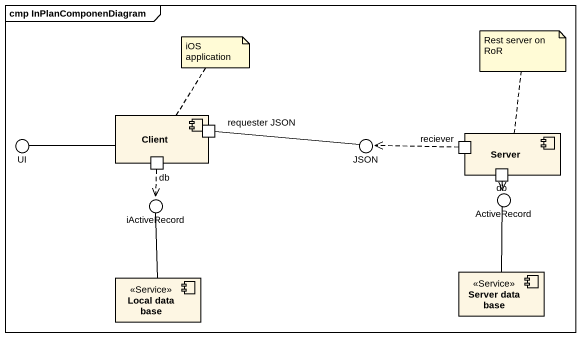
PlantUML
@startuml
mainframe cmp InPlanComponenDiagram
component Client {
  port db
  port "requester JSON" as requester_JSON
}
() UI
() "JSON" as JSON_
component Server {
  port reciever
  port "db" as db_2
}
() ActiveRecord
() iActiveRecord
component "Server data base" as Server_data_base <<Service>>
component "Local data base" as Local_data_base <<Service>>
UI -right- Client
db ..> iActiveRecord
requester_JSON -right- JSON_
reciever .left.> JSON_
db_2 ..> ActiveRecord
Server_data_base -up- ActiveRecord
Local_data_base -up- iActiveRecord
note top of Client : iOS application
note top of Server : Rest server on RoR
@enduml
